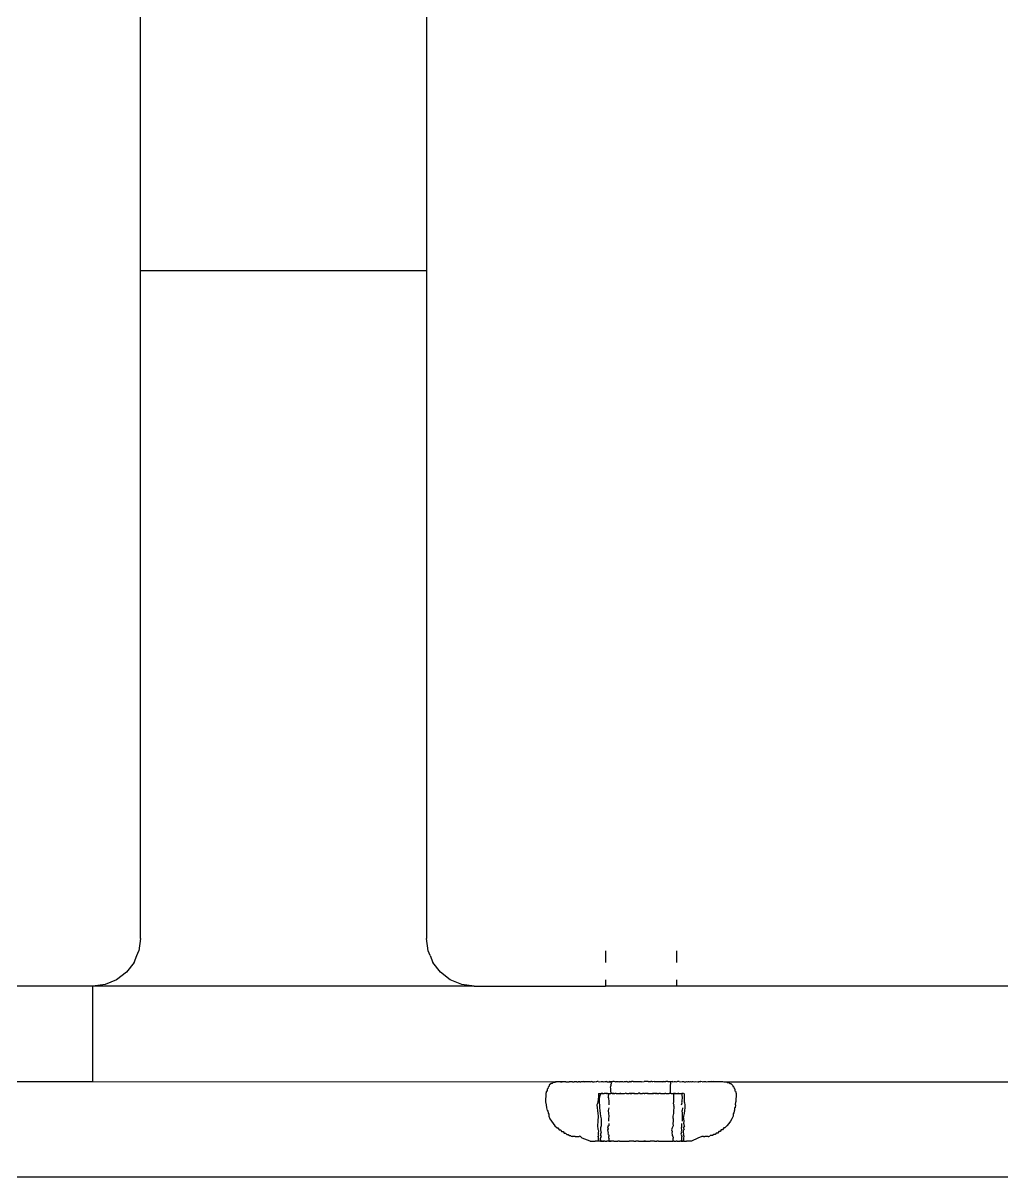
# Model space of a CAD drawing. Header units: millimetres. Extents: x -2916 to 2490, y 92 to 4100.
# Drawn here: x 1555.63 to 1596.7, y 1703.85 to 1752.27 of the extents above; entities that cross this region are included whole.
import ezdxf

# ---------------------------------------------------------------- set-up
doc = ezdxf.new("R2010")
doc.units = ezdxf.units.MM

msp = doc.modelspace()

# ---------------------------------------------------------------- linework, layer by layer
for p, q in [((1560.555, 1751.851), (1560.555, 1752.687)), ((1572.555, 1752.687), (1572.555, 1751.851)), ((1560.555, 1751.039), (1560.555, 1751.851)), ((1572.555, 1751.851), (1572.555, 1751.039)), ((1560.555, 1750.25), (1560.555, 1751.039)), ((1572.555, 1751.039), (1572.555, 1750.25)), ((1560.555, 1749.488), (1560.555, 1750.25)), ((1572.555, 1750.25), (1572.555, 1749.488)), ((1560.555, 1748.754), (1560.555, 1749.488)), ((1572.555, 1749.488), (1572.555, 1748.754)), ((1560.555, 1748.05), (1560.555, 1748.754)), ((1572.555, 1748.754), (1572.555, 1748.05)), ((1560.555, 1747.377), (1560.555, 1748.05)), ((1572.555, 1748.05), (1572.555, 1747.377)), ((1560.555, 1746.736), (1560.555, 1747.377)), ((1572.555, 1747.377), (1572.555, 1746.736)), ((1560.555, 1746.13), (1560.555, 1746.736)), ((1572.555, 1746.736), (1572.555, 1746.13)), ((1560.555, 1745.56), (1560.555, 1746.13)), ((1572.555, 1746.13), (1572.555, 1745.56)), ((1560.555, 1745.026), (1560.555, 1745.56)), ((1572.555, 1745.56), (1572.555, 1745.026)), ((1560.555, 1744.531), (1560.555, 1745.026)), ((1572.555, 1745.026), (1572.555, 1744.531)), ((1560.555, 1744.075), (1560.555, 1744.531)), ((1572.555, 1744.531), (1572.555, 1744.075)), ((1560.555, 1743.659), (1560.555, 1744.075)), ((1572.555, 1744.075), (1572.555, 1743.659)), ((1560.555, 1743.284), (1560.555, 1743.659)), ((1572.555, 1743.659), (1572.555, 1743.284)), ((1560.555, 1742.951), (1560.555, 1743.284)), ((1572.555, 1743.284), (1572.555, 1742.951)), ((1560.555, 1742.662), (1560.555, 1742.951)), ((1560.555, 1742.415), (1560.555, 1742.662)), ((1572.555, 1742.951), (1572.555, 1742.662)), ((1572.555, 1742.662), (1572.555, 1742.415)), ((1560.555, 1742.213), (1560.555, 1742.415)), ((1560.555, 1742.055), (1560.555, 1742.213)), ((1572.555, 1742.415), (1572.555, 1742.213)), ((1572.555, 1742.213), (1572.555, 1742.055)), ((1560.555, 1741.942), (1560.555, 1742.055)), ((1560.555, 1741.874), (1560.555, 1741.942)), ((1572.555, 1741.874), (1560.555, 1741.874)), ((1560.555, 1713.851), (1560.555, 1741.874)), ((1572.555, 1742.055), (1572.555, 1741.942)), ((1572.555, 1741.942), (1572.555, 1741.874)), ((1572.555, 1741.874), (1572.555, 1713.851)), ((1560.555, 1713.851), (1560.487, 1713.334)), ((1572.623, 1713.334), (1572.555, 1713.851)), ((1560.287, 1712.851), (1560.402, 1713.144)), ((1560.402, 1713.144), (1560.487, 1713.334)), ((1572.707, 1713.144), (1572.623, 1713.334)), ((1572.707, 1713.144), (1572.823, 1712.851)), ((1580.064, 1713.334), (1580.064, 1712.851)), ((1583.045, 1713.334), (1583.045, 1712.851)), ((1560.287, 1712.851), (1559.969, 1712.437)), ((1573.14, 1712.437), (1572.823, 1712.851)), ((1559.555, 1712.119), (1559.072, 1711.92)), ((1559.969, 1712.437), (1559.555, 1712.119)), ((1573.555, 1712.119), (1573.14, 1712.437)), ((1574.037, 1711.92), (1573.555, 1712.119)), ((1580.064, 1712.119), (1580.064, 1711.92)), ((1583.045, 1712.119), (1583.045, 1711.92)), ((1558.555, 1711.851), (1533.045, 1711.851)), ((1559.072, 1711.92), (1558.555, 1711.851)), ((1558.555, 1707.851), (1558.555, 1711.851)), ((1574.555, 1711.851), (1558.555, 1711.851)), ((1574.555, 1711.851), (1574.037, 1711.92)), ((1574.555, 1711.851), (1580.064, 1711.851)), ((1580.064, 1711.92), (1580.064, 1711.851)), ((1580.097, 1711.851), (1580.064, 1711.851)), ((1580.153, 1711.851), (1580.097, 1711.851)), ((1580.231, 1711.851), (1580.153, 1711.851)), ((1580.33, 1711.851), (1580.231, 1711.851)), ((1580.448, 1711.851), (1580.33, 1711.851)), ((1580.475, 1711.851), (1580.448, 1711.851)), ((1580.583, 1711.851), (1580.475, 1711.851)), ((1580.614, 1711.851), (1580.583, 1711.851)), ((1580.734, 1711.851), (1580.614, 1711.851)), ((1580.768, 1711.851), (1580.734, 1711.851)), ((1580.898, 1711.851), (1580.768, 1711.851)), ((1580.934, 1711.851), (1580.898, 1711.851)), ((1581.072, 1711.851), (1580.934, 1711.851)), ((1581.11, 1711.851), (1581.072, 1711.851)), ((1581.254, 1711.851), (1581.11, 1711.851)), ((1581.293, 1711.851), (1581.254, 1711.851)), ((1581.441, 1711.851), (1581.293, 1711.851)), ((1581.48, 1711.851), (1581.441, 1711.851)), ((1581.629, 1711.851), (1581.48, 1711.851)), ((1581.669, 1711.851), (1581.629, 1711.851)), ((1581.816, 1711.851), (1581.669, 1711.851)), ((1581.855, 1711.851), (1581.816, 1711.851)), ((1581.999, 1711.851), (1581.855, 1711.851)), ((1582.037, 1711.851), (1581.999, 1711.851)), ((1582.175, 1711.851), (1582.037, 1711.851)), ((1582.211, 1711.851), (1582.175, 1711.851)), ((1582.342, 1711.851), (1582.211, 1711.851)), ((1582.375, 1711.851), (1582.342, 1711.851)), ((1582.495, 1711.851), (1582.375, 1711.851)), ((1582.526, 1711.851), (1582.495, 1711.851)), ((1582.634, 1711.851), (1582.526, 1711.851)), ((1582.662, 1711.851), (1582.634, 1711.851)), ((1582.78, 1711.851), (1582.662, 1711.851)), ((1582.879, 1711.851), (1582.78, 1711.851)), ((1582.957, 1711.851), (1582.879, 1711.851)), ((1583.012, 1711.851), (1582.957, 1711.851)), ((1583.045, 1711.851), (1583.012, 1711.851)), ((1583.045, 1711.92), (1583.045, 1711.851)), ((1608.555, 1711.851), (1583.045, 1711.851)), ((1535.146, 1707.842), (1558.555, 1707.851)), ((1558.555, 1707.851), (1577.963, 1707.842)), ((1577.708, 1707.705), (1577.687, 1707.629)), ((1577.784, 1707.767), (1577.708, 1707.705)), ((1577.824, 1707.767), (1577.784, 1707.767)), ((1577.87, 1707.813), (1577.824, 1707.767)), ((1577.942, 1707.813), (1577.87, 1707.813)), ((1577.963, 1707.842), (1577.942, 1707.813)), ((1578.034, 1707.842), (1577.963, 1707.842)), ((1577.963, 1707.842), (1578.002, 1707.842)), ((1578.034, 1707.842), (1578.002, 1707.842)), ((1578.074, 1707.842), (1578.034, 1707.842)), ((1578.123, 1707.842), (1578.074, 1707.842)), ((1578.18, 1707.842), (1578.123, 1707.842)), ((1578.245, 1707.842), (1578.18, 1707.842)), ((1578.18, 1707.842), (1578.217, 1707.842)), ((1578.217, 1707.842), (1578.245, 1707.842)), ((1578.319, 1707.842), (1578.245, 1707.842)), ((1578.365, 1707.842), (1578.319, 1707.842)), ((1578.4, 1707.842), (1578.365, 1707.842)), ((1578.4, 1707.842), (1578.45, 1707.842)), ((1578.45, 1707.842), (1578.488, 1707.842)), ((1578.488, 1707.842), (1578.543, 1707.842)), ((1578.584, 1707.842), (1578.543, 1707.842)), ((1578.643, 1707.842), (1578.584, 1707.842)), ((1578.687, 1707.842), (1578.643, 1707.842)), ((1578.687, 1707.842), (1578.75, 1707.842)), ((1578.797, 1707.842), (1578.75, 1707.842)), ((1578.864, 1707.842), (1578.797, 1707.842)), ((1578.864, 1707.842), (1578.914, 1707.842)), ((1578.985, 1707.842), (1578.914, 1707.842)), ((1578.985, 1707.842), (1579.037, 1707.842)), ((1579.111, 1707.842), (1579.037, 1707.842)), ((1579.139, 1707.851), (1579.111, 1707.842)), ((1579.166, 1707.842), (1579.111, 1707.842)), ((1579.139, 1707.851), (1579.166, 1707.842)), ((1579.244, 1707.842), (1579.166, 1707.842)), ((1579.301, 1707.842), (1579.244, 1707.842)), ((1579.382, 1707.842), (1579.301, 1707.842)), ((1579.442, 1707.842), (1579.382, 1707.842)), ((1579.442, 1707.842), (1579.476, 1707.851)), ((1579.525, 1707.842), (1579.476, 1707.851)), ((1579.525, 1707.842), (1579.587, 1707.842)), ((1579.587, 1707.842), (1579.64, 1707.851)), ((1579.64, 1707.851), (1579.673, 1707.842)), ((1579.718, 1707.851), (1579.673, 1707.842)), ((1579.765, 1707.851), (1579.718, 1707.851)), ((1579.765, 1707.851), (1579.826, 1707.842)), ((1579.826, 1707.842), (1579.88, 1707.851)), ((1579.88, 1707.851), (1579.95, 1707.851)), ((1579.95, 1707.851), (1579.983, 1707.842)), ((1579.983, 1707.842), (1580.042, 1707.851)), ((1580.042, 1707.851), (1580.071, 1707.849)), ((1580.071, 1707.849), (1580.106, 1707.851)), ((1580.071, 1707.849), (1580.144, 1707.842)), ((1580.144, 1707.842), (1580.106, 1707.851)), ((1580.144, 1707.842), (1580.212, 1707.842)), ((1580.212, 1707.842), (1580.241, 1707.851)), ((1580.212, 1707.842), (1580.28, 1707.846)), ((1580.308, 1707.842), (1580.241, 1707.851)), ((1580.294, 1707.705), (1580.274, 1707.629)), ((1580.28, 1707.846), (1580.308, 1707.842)), ((1580.294, 1707.705), (1580.308, 1707.741)), ((1580.378, 1707.851), (1580.308, 1707.842)), ((1580.308, 1707.842), (1580.34, 1707.851)), ((1580.319, 1707.767), (1580.308, 1707.842)), ((1580.308, 1707.741), (1580.319, 1707.767)), ((1580.34, 1707.851), (1580.378, 1707.851)), ((1580.434, 1707.851), (1580.378, 1707.851)), ((1580.475, 1707.842), (1580.434, 1707.851)), ((1580.475, 1707.842), (1580.517, 1707.851)), ((1580.517, 1707.851), (1580.569, 1707.851)), ((1580.569, 1707.851), (1580.645, 1707.842)), ((1580.569, 1707.851), (1580.598, 1707.851)), ((1580.598, 1707.851), (1580.645, 1707.842)), ((1580.645, 1707.842), (1580.669, 1707.851)), ((1580.645, 1707.842), (1580.71, 1707.851)), ((1580.669, 1707.851), (1580.71, 1707.851)), ((1580.71, 1707.851), (1580.774, 1707.851)), ((1580.774, 1707.851), (1580.816, 1707.842)), ((1580.816, 1707.842), (1580.871, 1707.851)), ((1580.871, 1707.851), (1580.906, 1707.849)), ((1580.906, 1707.849), (1580.944, 1707.851)), ((1580.99, 1707.842), (1580.944, 1707.851)), ((1580.99, 1707.842), (1581.064, 1707.842)), ((1581.089, 1707.851), (1581.064, 1707.842)), ((1581.117, 1707.848), (1581.064, 1707.842)), ((1581.089, 1707.851), (1581.117, 1707.848)), ((1581.117, 1707.848), (1581.179, 1707.851)), ((1581.143, 1707.851), (1581.117, 1707.848)), ((1581.143, 1707.851), (1581.179, 1707.851)), ((1581.235, 1707.851), (1581.179, 1707.851)), ((1581.235, 1707.851), (1581.345, 1707.851)), ((1581.345, 1707.851), (1581.435, 1707.851)), ((1581.435, 1707.851), (1581.514, 1707.851)), ((1581.514, 1707.851), (1581.56, 1707.851)), ((1581.56, 1707.851), (1581.592, 1707.842)), ((1581.592, 1707.842), (1581.685, 1707.851)), ((1581.763, 1707.851), (1581.685, 1707.851)), ((1581.853, 1707.851), (1581.763, 1707.851)), ((1581.853, 1707.851), (1581.931, 1707.851)), ((1581.931, 1707.851), (1581.967, 1707.851)), ((1582.015, 1707.851), (1581.967, 1707.851)), ((1582.015, 1707.851), (1582.046, 1707.842)), ((1582.112, 1707.851), (1582.046, 1707.842)), ((1582.112, 1707.851), (1582.169, 1707.851)), ((1582.169, 1707.851), (1582.238, 1707.851)), ((1582.238, 1707.851), (1582.312, 1707.851)), ((1582.312, 1707.851), (1582.375, 1707.851)), ((1582.375, 1707.851), (1582.44, 1707.851)), ((1582.44, 1707.851), (1582.465, 1707.842)), ((1582.465, 1707.842), (1582.521, 1707.851)), ((1582.495, 1707.851), (1582.465, 1707.842)), ((1582.495, 1707.851), (1582.552, 1707.851)), ((1582.521, 1707.851), (1582.552, 1707.851)), ((1582.552, 1707.851), (1582.599, 1707.851)), ((1582.645, 1707.851), (1582.599, 1707.851)), ((1582.683, 1707.851), (1582.645, 1707.851)), ((1582.683, 1707.851), (1582.745, 1707.851)), ((1582.745, 1707.851), (1582.818, 1707.851)), ((1582.745, 1707.851), (1582.786, 1707.851)), ((1582.786, 1707.851), (1582.818, 1707.851)), ((1582.786, 1707.851), (1582.791, 1707.767)), ((1582.791, 1707.767), (1582.786, 1707.705)), ((1582.786, 1707.705), (1582.786, 1707.629)), ((1582.818, 1707.851), (1582.868, 1707.851)), ((1582.897, 1707.842), (1582.868, 1707.851)), ((1582.897, 1707.842), (1582.954, 1707.851)), ((1582.954, 1707.851), (1583.003, 1707.851)), ((1583.003, 1707.851), (1583.059, 1707.842)), ((1583.087, 1707.851), (1583.059, 1707.842)), ((1583.135, 1707.851), (1583.087, 1707.851)), ((1583.164, 1707.851), (1583.135, 1707.851)), ((1583.164, 1707.851), (1583.218, 1707.842)), ((1583.218, 1707.842), (1583.279, 1707.851)), ((1583.279, 1707.851), (1583.307, 1707.849)), ((1583.307, 1707.849), (1583.345, 1707.851)), ((1583.307, 1707.849), (1583.372, 1707.842)), ((1583.345, 1707.851), (1583.372, 1707.842)), ((1583.372, 1707.842), (1583.436, 1707.842)), ((1583.436, 1707.842), (1583.469, 1707.851)), ((1583.469, 1707.851), (1583.522, 1707.842)), ((1583.584, 1707.842), (1583.522, 1707.842)), ((1583.584, 1707.842), (1583.634, 1707.851)), ((1583.634, 1707.851), (1583.668, 1707.842)), ((1583.668, 1707.842), (1583.707, 1707.851)), ((1583.707, 1707.851), (1583.75, 1707.851)), ((1583.75, 1707.851), (1583.808, 1707.842)), ((1583.808, 1707.842), (1583.862, 1707.851)), ((1583.862, 1707.851), (1583.943, 1707.842)), ((1583.943, 1707.842), (1583.97, 1707.851)), ((1583.943, 1707.842), (1583.998, 1707.842)), ((1583.97, 1707.851), (1583.998, 1707.842)), ((1584.036, 1707.851), (1583.998, 1707.842)), ((1584.036, 1707.851), (1584.074, 1707.851)), ((1584.125, 1707.842), (1584.074, 1707.851)), ((1584.125, 1707.842), (1584.174, 1707.851)), ((1584.174, 1707.851), (1584.234, 1707.851)), ((1584.234, 1707.851), (1584.269, 1707.851)), ((1584.269, 1707.851), (1584.312, 1707.842)), ((1584.312, 1707.842), (1584.359, 1707.851)), ((1584.359, 1707.851), (1584.444, 1707.851)), ((1584.444, 1707.851), (1584.495, 1707.851)), ((1584.495, 1707.851), (1584.524, 1707.851)), ((1584.566, 1707.842), (1584.495, 1707.851)), ((1584.524, 1707.851), (1584.599, 1707.851)), ((1584.599, 1707.851), (1584.566, 1707.842)), ((1584.599, 1707.851), (1584.669, 1707.851)), ((1584.669, 1707.851), (1584.733, 1707.851)), ((1584.733, 1707.851), (1584.792, 1707.851)), ((1584.792, 1707.851), (1584.844, 1707.851)), ((1584.844, 1707.851), (1584.892, 1707.851)), ((1584.892, 1707.851), (1584.933, 1707.851)), ((1584.933, 1707.851), (1584.968, 1707.851)), ((1584.968, 1707.851), (1584.998, 1707.851)), ((1584.968, 1707.851), (1585.035, 1707.842)), ((1585.035, 1707.842), (1585.076, 1707.842)), ((1585.076, 1707.842), (1585.108, 1707.842)), ((1585.076, 1707.842), (1585.146, 1707.842)), ((1585.108, 1707.842), (1585.146, 1707.842)), ((1585.146, 1707.842), (1585.167, 1707.813)), ((1585.146, 1707.842), (1627.963, 1707.842)), ((1585.167, 1707.813), (1585.239, 1707.813)), ((1585.239, 1707.813), (1585.286, 1707.767)), ((1585.286, 1707.767), (1585.326, 1707.767)), ((1585.326, 1707.767), (1585.401, 1707.705)), ((1585.401, 1707.705), (1585.422, 1707.629)), ((1577.558, 1707.351), (1577.555, 1706.999)), ((1577.588, 1707.449), (1577.558, 1707.351)), ((1577.588, 1707.449), (1577.614, 1707.449)), ((1577.616, 1707.543), (1577.614, 1707.449)), ((1577.616, 1707.543), (1577.642, 1707.543)), ((1577.662, 1707.629), (1577.642, 1707.543)), ((1577.662, 1707.629), (1577.687, 1707.629)), ((1579.768, 1707.225), (1579.749, 1706.999)), ((1579.768, 1707.351), (1579.803, 1707.351)), ((1579.768, 1707.351), (1579.768, 1707.225)), ((1579.803, 1707.351), (1579.856, 1707.351)), ((1579.856, 1707.351), (1579.803, 1707.153)), ((1579.856, 1707.351), (1579.925, 1707.351)), ((1579.856, 1707.351), (1579.887, 1707.351)), ((1579.961, 1707.351), (1579.887, 1707.351)), ((1579.887, 1707.351), (1579.925, 1707.351)), ((1579.925, 1707.351), (1579.961, 1707.351)), ((1579.961, 1707.351), (1580.012, 1707.351)), ((1580.077, 1707.351), (1580.012, 1707.351)), ((1580.049, 1707.351), (1580.012, 1707.351)), ((1580.104, 1707.351), (1580.049, 1707.351)), ((1580.147, 1707.351), (1580.077, 1707.351)), ((1580.104, 1707.351), (1580.077, 1707.351)), ((1580.104, 1707.351), (1580.147, 1707.351)), ((1580.147, 1707.351), (1580.19, 1707.351)), ((1580.19, 1707.351), (1580.184, 1707.193)), ((1580.19, 1707.351), (1580.241, 1707.351)), ((1580.241, 1707.351), (1580.285, 1707.351)), ((1580.294, 1707.543), (1580.274, 1707.629)), ((1580.285, 1707.351), (1580.311, 1707.384)), ((1580.348, 1707.351), (1580.285, 1707.351)), ((1580.29, 1707.449), (1580.294, 1707.543)), ((1580.311, 1707.384), (1580.29, 1707.449)), ((1580.348, 1707.351), (1580.311, 1707.351)), ((1580.424, 1707.351), (1580.348, 1707.351)), ((1580.348, 1707.351), (1580.38, 1707.351)), ((1580.38, 1707.351), (1580.424, 1707.351)), ((1580.424, 1707.351), (1580.464, 1707.351)), ((1580.521, 1707.351), (1580.464, 1707.351)), ((1580.521, 1707.351), (1580.565, 1707.351)), ((1580.565, 1707.351), (1580.614, 1707.351)), ((1580.614, 1707.351), (1580.662, 1707.351)), ((1580.708, 1707.351), (1580.662, 1707.351)), ((1580.662, 1707.351), (1580.735, 1707.351)), ((1580.708, 1707.351), (1580.778, 1707.351)), ((1580.735, 1707.351), (1580.805, 1707.351)), ((1580.778, 1707.351), (1580.805, 1707.351)), ((1580.805, 1707.351), (1580.871, 1707.351)), ((1580.871, 1707.351), (1580.902, 1707.373)), ((1580.949, 1707.351), (1580.902, 1707.373)), ((1580.949, 1707.351), (1581.02, 1707.351)), ((1581.02, 1707.351), (1581.061, 1707.351)), ((1581.109, 1707.351), (1581.061, 1707.351)), ((1581.109, 1707.351), (1581.145, 1707.351)), ((1581.179, 1707.351), (1581.109, 1707.351)), ((1581.145, 1707.351), (1581.179, 1707.351)), ((1581.224, 1707.351), (1581.179, 1707.351)), ((1581.258, 1707.351), (1581.224, 1707.351)), ((1581.258, 1707.351), (1581.314, 1707.351)), ((1581.286, 1707.351), (1581.258, 1707.351)), ((1581.314, 1707.351), (1581.385, 1707.351)), ((1581.385, 1707.351), (1581.432, 1707.351)), ((1581.471, 1707.375), (1581.432, 1707.351)), ((1581.514, 1707.351), (1581.471, 1707.375)), ((1581.514, 1707.351), (1581.578, 1707.351)), ((1581.578, 1707.351), (1581.617, 1707.351)), ((1581.685, 1707.351), (1581.617, 1707.351)), ((1581.685, 1707.351), (1581.724, 1707.351)), ((1581.798, 1707.351), (1581.724, 1707.351)), ((1581.765, 1707.351), (1581.724, 1707.351)), ((1581.824, 1707.351), (1581.765, 1707.351)), ((1581.853, 1707.351), (1581.798, 1707.351)), ((1581.824, 1707.351), (1581.798, 1707.351)), ((1581.824, 1707.351), (1581.853, 1707.351)), ((1581.853, 1707.351), (1581.886, 1707.351)), ((1581.886, 1707.351), (1581.943, 1707.351)), ((1581.943, 1707.351), (1582.015, 1707.351)), ((1582.015, 1707.351), (1582.084, 1707.351)), ((1582.084, 1707.351), (1582.045, 1707.351)), ((1582.114, 1707.351), (1582.084, 1707.351)), ((1582.169, 1707.351), (1582.114, 1707.351)), ((1582.238, 1707.351), (1582.169, 1707.351)), ((1582.169, 1707.351), (1582.21, 1707.351)), ((1582.238, 1707.351), (1582.21, 1707.351)), ((1582.238, 1707.351), (1582.312, 1707.351)), ((1582.375, 1707.351), (1582.312, 1707.351)), ((1582.375, 1707.351), (1582.44, 1707.351)), ((1582.44, 1707.351), (1582.495, 1707.351)), ((1582.495, 1707.351), (1582.552, 1707.351)), ((1582.599, 1707.351), (1582.552, 1707.351)), ((1582.599, 1707.351), (1582.683, 1707.351)), ((1582.683, 1707.351), (1582.745, 1707.351)), ((1582.786, 1707.351), (1582.745, 1707.351)), ((1582.786, 1707.629), (1582.786, 1707.543)), ((1582.786, 1707.543), (1582.786, 1707.449)), ((1582.786, 1707.449), (1582.786, 1707.384)), ((1582.786, 1707.384), (1582.786, 1707.351)), ((1582.824, 1707.351), (1582.786, 1707.351)), ((1582.824, 1707.351), (1582.868, 1707.351)), ((1582.868, 1707.351), (1582.919, 1707.351)), ((1582.919, 1707.351), (1582.917, 1707.129)), ((1582.962, 1707.351), (1582.919, 1707.351)), ((1582.962, 1707.351), (1583.032, 1707.351)), ((1583.005, 1707.351), (1582.962, 1707.351)), ((1583.005, 1707.351), (1583.06, 1707.351)), ((1583.005, 1707.351), (1583.032, 1707.351)), ((1583.032, 1707.351), (1583.098, 1707.351)), ((1583.06, 1707.351), (1583.098, 1707.351)), ((1583.14, 1707.351), (1583.098, 1707.351)), ((1583.098, 1707.351), (1583.168, 1707.351)), ((1583.14, 1707.351), (1583.168, 1707.351)), ((1583.168, 1707.351), (1583.232, 1707.351)), ((1583.232, 1707.351), (1583.273, 1707.351)), ((1583.273, 1707.351), (1583.27, 1707.252)), ((1583.27, 1707.252), (1583.28, 1707.225)), ((1583.335, 1707.351), (1583.273, 1707.351)), ((1583.28, 1707.225), (1583.273, 1706.999)), ((1583.363, 1707.351), (1583.368, 1706.999)), ((1585.447, 1707.629), (1585.422, 1707.629)), ((1585.447, 1707.629), (1585.468, 1707.543)), ((1585.493, 1707.543), (1585.468, 1707.543)), ((1585.493, 1707.543), (1585.496, 1707.449)), ((1585.522, 1707.449), (1585.496, 1707.449)), ((1585.522, 1707.449), (1585.555, 1707.351)), ((1585.555, 1707.351), (1585.542, 1706.999)), ((1577.555, 1706.999), (1577.583, 1706.877)), ((1577.583, 1706.877), (1577.598, 1706.755)), ((1577.598, 1706.755), (1577.623, 1706.636)), ((1579.726, 1706.931), (1579.708, 1706.877)), ((1579.708, 1706.877), (1579.715, 1706.755)), ((1579.715, 1706.755), (1579.726, 1706.636)), ((1579.749, 1706.999), (1579.726, 1706.931)), ((1579.803, 1707.153), (1579.803, 1706.999)), ((1579.803, 1706.999), (1579.803, 1706.945)), ((1579.803, 1706.945), (1579.809, 1706.877)), ((1579.809, 1706.877), (1579.816, 1706.755)), ((1579.816, 1706.755), (1579.827, 1706.636)), ((1580.197, 1707.167), (1580.184, 1707.193)), ((1580.207, 1706.755), (1580.184, 1706.636)), ((1580.197, 1707.167), (1580.203, 1706.999)), ((1580.203, 1706.999), (1580.21, 1706.921)), ((1580.21, 1706.921), (1580.207, 1706.877)), ((1582.917, 1706.999), (1582.909, 1706.93)), ((1582.909, 1706.93), (1582.939, 1706.877)), ((1582.939, 1706.877), (1582.915, 1706.84)), ((1582.915, 1706.84), (1582.937, 1706.825)), ((1582.917, 1707.129), (1582.917, 1706.999)), ((1582.934, 1706.755), (1582.926, 1706.636)), ((1582.937, 1706.825), (1582.934, 1706.755)), ((1583.257, 1706.877), (1583.28, 1706.967)), ((1583.28, 1706.967), (1583.273, 1706.999)), ((1583.293, 1706.755), (1583.283, 1706.636)), ((1583.368, 1706.999), (1583.377, 1706.967)), ((1583.377, 1706.967), (1583.401, 1706.877)), ((1583.394, 1706.755), (1583.383, 1706.636)), ((1583.401, 1706.877), (1583.394, 1706.755)), ((1585.511, 1706.755), (1585.485, 1706.755)), ((1585.485, 1706.755), (1585.487, 1706.636)), ((1585.526, 1706.877), (1585.511, 1706.755)), ((1585.526, 1706.877), (1585.542, 1706.999)), ((1577.623, 1706.636), (1577.648, 1706.636)), ((1577.648, 1706.636), (1577.657, 1706.518)), ((1577.657, 1706.518), (1577.683, 1706.518)), ((1577.683, 1706.518), (1577.685, 1706.404)), ((1577.685, 1706.404), (1577.738, 1706.294)), ((1577.738, 1706.294), (1577.8, 1706.188)), ((1579.726, 1706.636), (1579.742, 1706.518)), ((1579.742, 1706.518), (1579.763, 1706.404)), ((1579.763, 1706.404), (1579.747, 1706.188)), ((1579.827, 1706.636), (1579.842, 1706.518)), ((1579.842, 1706.518), (1579.861, 1706.404)), ((1579.861, 1706.404), (1579.884, 1706.294)), ((1579.884, 1706.294), (1579.887, 1706.088)), ((1580.184, 1706.636), (1580.196, 1706.518)), ((1580.194, 1706.294), (1580.19, 1706.188)), ((1580.211, 1706.404), (1580.194, 1706.294)), ((1580.196, 1706.518), (1580.211, 1706.404)), ((1582.898, 1706.404), (1582.887, 1706.335)), ((1582.887, 1706.335), (1582.912, 1706.294)), ((1582.914, 1706.518), (1582.898, 1706.404)), ((1582.912, 1706.294), (1582.911, 1706.188)), ((1582.926, 1706.636), (1582.914, 1706.518)), ((1583.293, 1706.518), (1583.283, 1706.636)), ((1583.293, 1706.404), (1583.293, 1706.518)), ((1583.293, 1706.294), (1583.293, 1706.404)), ((1583.294, 1706.188), (1583.293, 1706.294)), ((1583.347, 1706.404), (1583.335, 1706.352)), ((1583.36, 1706.294), (1583.335, 1706.352)), ((1583.367, 1706.518), (1583.347, 1706.404)), ((1583.362, 1706.188), (1583.36, 1706.294)), ((1583.383, 1706.636), (1583.367, 1706.518)), ((1585.372, 1706.294), (1585.31, 1706.188)), ((1585.425, 1706.404), (1585.372, 1706.294)), ((1585.427, 1706.518), (1585.425, 1706.404)), ((1585.452, 1706.518), (1585.427, 1706.518)), ((1585.461, 1706.636), (1585.452, 1706.518)), ((1585.487, 1706.636), (1585.461, 1706.636)), ((1577.8, 1706.188), (1577.87, 1706.088)), ((1577.87, 1706.088), (1577.948, 1705.994)), ((1577.948, 1705.994), (1578.034, 1705.906)), ((1578.034, 1705.906), (1578.071, 1705.906)), ((1578.071, 1705.906), (1578.126, 1705.826)), ((1578.126, 1705.826), (1578.163, 1705.826)), ((1578.163, 1705.826), (1578.193, 1705.826)), ((1578.193, 1705.826), (1578.225, 1705.754)), ((1579.747, 1706.188), (1579.729, 1705.994)), ((1579.729, 1705.994), (1579.744, 1705.85)), ((1579.744, 1705.85), (1579.759, 1705.826)), ((1579.759, 1705.826), (1579.768, 1705.778)), ((1579.768, 1705.778), (1579.762, 1705.716)), ((1579.86, 1705.906), (1579.856, 1705.826)), ((1579.856, 1705.826), (1579.869, 1705.754)), ((1579.885, 1705.994), (1579.86, 1705.906)), ((1579.887, 1706.088), (1579.885, 1705.994)), ((1580.185, 1705.876), (1580.152, 1705.826)), ((1580.152, 1705.826), (1580.16, 1705.754)), ((1580.181, 1705.994), (1580.155, 1705.948)), ((1580.155, 1705.948), (1580.171, 1705.906)), ((1580.171, 1705.906), (1580.185, 1705.876)), ((1580.181, 1705.994), (1580.207, 1705.994)), ((1580.207, 1706.088), (1580.207, 1705.994)), ((1582.871, 1705.906), (1582.836, 1705.826)), ((1582.836, 1705.826), (1582.863, 1705.754)), ((1582.894, 1705.969), (1582.871, 1705.906)), ((1582.911, 1706.188), (1582.892, 1706.088)), ((1582.892, 1706.088), (1582.903, 1705.994)), ((1582.903, 1705.994), (1582.894, 1705.969)), ((1583.261, 1705.785), (1583.24, 1705.754)), ((1583.261, 1705.931), (1583.249, 1705.906)), ((1583.249, 1705.906), (1583.261, 1705.826)), ((1583.261, 1706.088), (1583.261, 1705.931)), ((1583.261, 1705.826), (1583.261, 1705.785)), ((1583.33, 1705.754), (1583.341, 1705.778)), ((1583.359, 1705.952), (1583.337, 1705.906)), ((1583.365, 1705.85), (1583.337, 1705.906)), ((1583.341, 1705.778), (1583.351, 1705.826)), ((1583.365, 1705.85), (1583.351, 1705.826)), ((1583.38, 1705.994), (1583.359, 1705.952)), ((1583.36, 1706.088), (1583.362, 1706.188)), ((1583.38, 1705.994), (1583.36, 1706.088)), ((1584.916, 1705.826), (1584.885, 1705.754)), ((1584.947, 1705.826), (1584.916, 1705.826)), ((1584.983, 1705.826), (1584.947, 1705.826)), ((1585.038, 1705.906), (1584.983, 1705.826)), ((1585.076, 1705.906), (1585.038, 1705.906)), ((1585.161, 1705.994), (1585.076, 1705.906)), ((1585.239, 1706.088), (1585.161, 1705.994)), ((1585.31, 1706.188), (1585.239, 1706.088)), ((1578.225, 1705.754), (1578.26, 1705.754)), ((1578.26, 1705.754), (1578.29, 1705.754)), ((1578.29, 1705.754), (1578.329, 1705.69)), ((1578.329, 1705.69), (1578.363, 1705.69)), ((1578.363, 1705.69), (1578.392, 1705.69)), ((1578.392, 1705.69), (1578.438, 1705.634)), ((1578.438, 1705.634), (1578.499, 1705.634)), ((1578.499, 1705.634), (1578.551, 1705.588)), ((1578.551, 1705.588), (1578.61, 1705.588)), ((1578.61, 1705.588), (1578.628, 1705.568)), ((1578.628, 1705.568), (1578.666, 1705.551)), ((1578.723, 1705.551), (1578.666, 1705.551)), ((1578.796, 1705.551), (1578.723, 1705.551)), ((1578.796, 1705.551), (1578.842, 1705.551)), ((1578.842, 1705.551), (1578.896, 1705.551)), ((1578.896, 1705.551), (1578.956, 1705.551)), ((1578.995, 1705.556), (1578.956, 1705.551)), ((1579.022, 1705.551), (1578.995, 1705.556)), ((1579.095, 1705.472), (1579.022, 1705.551)), ((1579.429, 1705.351), (1579.095, 1705.472)), ((1579.429, 1705.351), (1579.639, 1705.351)), ((1579.768, 1705.351), (1579.639, 1705.351)), ((1579.762, 1705.716), (1579.768, 1705.69)), ((1579.763, 1705.551), (1579.787, 1705.588)), ((1579.768, 1705.51), (1579.763, 1705.551)), ((1579.768, 1705.624), (1579.768, 1705.69)), ((1579.787, 1705.588), (1579.768, 1705.624)), ((1579.768, 1705.461), (1579.768, 1705.51)), ((1579.768, 1705.396), (1579.768, 1705.461)), ((1579.768, 1705.351), (1579.768, 1705.396)), ((1579.803, 1705.351), (1579.768, 1705.351)), ((1579.856, 1705.351), (1579.803, 1705.351)), ((1579.865, 1705.69), (1579.856, 1705.641)), ((1579.856, 1705.641), (1579.857, 1705.588)), ((1579.879, 1705.551), (1579.856, 1705.509)), ((1579.856, 1705.509), (1579.856, 1705.478)), ((1579.856, 1705.404), (1579.856, 1705.478)), ((1579.856, 1705.404), (1579.856, 1705.351)), ((1579.925, 1705.351), (1579.856, 1705.351)), ((1579.856, 1705.351), (1579.887, 1705.351)), ((1579.857, 1705.588), (1579.879, 1705.551)), ((1579.887, 1705.732), (1579.865, 1705.69)), ((1579.869, 1705.754), (1579.887, 1705.732)), ((1579.887, 1705.351), (1579.961, 1705.351)), ((1579.887, 1705.351), (1579.925, 1705.351)), ((1579.925, 1705.351), (1579.996, 1705.351)), ((1579.925, 1705.351), (1579.961, 1705.351)), ((1580.036, 1705.351), (1579.961, 1705.351)), ((1580.036, 1705.351), (1579.996, 1705.351)), ((1580.036, 1705.351), (1580.073, 1705.351)), ((1580.073, 1705.351), (1580.12, 1705.351)), ((1580.153, 1705.351), (1580.12, 1705.351)), ((1580.204, 1705.351), (1580.153, 1705.351)), ((1580.16, 1705.754), (1580.173, 1705.69)), ((1580.173, 1705.69), (1580.172, 1705.656)), ((1580.172, 1705.656), (1580.191, 1705.634)), ((1580.191, 1705.634), (1580.205, 1705.588)), ((1580.208, 1705.562), (1580.198, 1705.518)), ((1580.198, 1705.518), (1580.199, 1705.483)), ((1580.199, 1705.483), (1580.224, 1705.474)), ((1580.224, 1705.474), (1580.201, 1705.447)), ((1580.201, 1705.447), (1580.202, 1705.411)), ((1580.202, 1705.411), (1580.204, 1705.351)), ((1580.204, 1705.351), (1580.232, 1705.351)), ((1580.258, 1705.351), (1580.204, 1705.351)), ((1580.205, 1705.588), (1580.208, 1705.562)), ((1580.232, 1705.351), (1580.307, 1705.351)), ((1580.307, 1705.351), (1580.258, 1705.351)), ((1580.348, 1705.351), (1580.307, 1705.351)), ((1580.422, 1705.351), (1580.348, 1705.351)), ((1580.387, 1705.351), (1580.348, 1705.351)), ((1580.422, 1705.351), (1580.387, 1705.351)), ((1580.422, 1705.351), (1580.54, 1705.351)), ((1580.54, 1705.351), (1580.582, 1705.351)), ((1580.656, 1705.351), (1580.582, 1705.351)), ((1580.656, 1705.351), (1580.789, 1705.351)), ((1580.789, 1705.351), (1580.864, 1705.351)), ((1580.864, 1705.351), (1580.891, 1705.351)), ((1580.891, 1705.351), (1580.948, 1705.351)), ((1580.948, 1705.351), (1581.003, 1705.351)), ((1581.003, 1705.351), (1581.061, 1705.351)), ((1581.109, 1705.351), (1581.061, 1705.351)), ((1581.145, 1705.351), (1581.109, 1705.351)), ((1581.196, 1705.351), (1581.145, 1705.351)), ((1581.258, 1705.351), (1581.196, 1705.351)), ((1581.224, 1705.351), (1581.196, 1705.351)), ((1581.258, 1705.351), (1581.224, 1705.351)), ((1581.258, 1705.351), (1581.337, 1705.351)), ((1581.37, 1705.351), (1581.337, 1705.351)), ((1581.448, 1705.351), (1581.37, 1705.351)), ((1581.448, 1705.351), (1581.513, 1705.351)), ((1581.513, 1705.351), (1581.599, 1705.351)), ((1581.599, 1705.351), (1581.673, 1705.351)), ((1581.673, 1705.351), (1581.746, 1705.351)), ((1581.709, 1705.351), (1581.673, 1705.351)), ((1581.746, 1705.351), (1581.709, 1705.351)), ((1581.746, 1705.351), (1581.799, 1705.351)), ((1581.799, 1705.351), (1581.834, 1705.351)), ((1581.834, 1705.351), (1581.897, 1705.351)), ((1581.897, 1705.351), (1581.943, 1705.351)), ((1581.991, 1705.351), (1581.943, 1705.351)), ((1582.02, 1705.351), (1581.991, 1705.351)), ((1582.084, 1705.351), (1582.02, 1705.351)), ((1582.118, 1705.351), (1582.084, 1705.351)), ((1582.118, 1705.351), (1582.218, 1705.351)), ((1582.293, 1705.351), (1582.218, 1705.351)), ((1582.293, 1705.351), (1582.332, 1705.351)), ((1582.332, 1705.351), (1582.387, 1705.351)), ((1582.387, 1705.351), (1582.449, 1705.351)), ((1582.449, 1705.351), (1582.488, 1705.351)), ((1582.488, 1705.351), (1582.538, 1705.351)), ((1582.538, 1705.351), (1582.593, 1705.351)), ((1582.538, 1705.351), (1582.566, 1705.351)), ((1582.566, 1705.351), (1582.593, 1705.351)), ((1582.593, 1705.351), (1582.699, 1705.351)), ((1582.699, 1705.351), (1582.761, 1705.351)), ((1582.699, 1705.351), (1582.732, 1705.351)), ((1582.732, 1705.351), (1582.802, 1705.351)), ((1582.761, 1705.351), (1582.802, 1705.351)), ((1582.802, 1705.351), (1582.851, 1705.351)), ((1582.851, 1705.351), (1582.905, 1705.351)), ((1582.863, 1705.754), (1582.854, 1705.69)), ((1582.854, 1705.69), (1582.86, 1705.634)), ((1582.86, 1705.634), (1582.869, 1705.588)), ((1582.869, 1705.588), (1582.888, 1705.551)), ((1582.888, 1705.551), (1582.906, 1705.506)), ((1582.905, 1705.351), (1582.906, 1705.475)), ((1582.943, 1705.351), (1582.905, 1705.351)), ((1582.906, 1705.506), (1582.906, 1705.475)), ((1582.943, 1705.351), (1582.989, 1705.351)), ((1582.989, 1705.351), (1583.032, 1705.351)), ((1583.073, 1705.351), (1583.032, 1705.351)), ((1583.073, 1705.351), (1583.148, 1705.351)), ((1583.073, 1705.351), (1583.113, 1705.351)), ((1583.113, 1705.351), (1583.181, 1705.351)), ((1583.148, 1705.351), (1583.181, 1705.351)), ((1583.224, 1705.351), (1583.181, 1705.351)), ((1583.245, 1705.69), (1583.223, 1705.644)), ((1583.223, 1705.644), (1583.252, 1705.588)), ((1583.224, 1705.351), (1583.262, 1705.351)), ((1583.224, 1705.351), (1583.287, 1705.351)), ((1583.24, 1705.754), (1583.261, 1705.709)), ((1583.261, 1705.709), (1583.245, 1705.69)), ((1583.252, 1705.588), (1583.276, 1705.551)), ((1583.276, 1705.551), (1583.261, 1705.504)), ((1583.261, 1705.504), (1583.261, 1705.412)), ((1583.261, 1705.412), (1583.262, 1705.351)), ((1583.262, 1705.351), (1583.287, 1705.351)), ((1583.287, 1705.351), (1583.331, 1705.351)), ((1583.357, 1705.351), (1583.287, 1705.351)), ((1583.347, 1705.716), (1583.33, 1705.754)), ((1583.346, 1705.634), (1583.351, 1705.666)), ((1583.347, 1705.606), (1583.346, 1705.634)), ((1583.351, 1705.666), (1583.347, 1705.716)), ((1583.372, 1705.588), (1583.347, 1705.606)), ((1583.349, 1705.569), (1583.372, 1705.588)), ((1583.373, 1705.551), (1583.349, 1705.569)), ((1583.352, 1705.487), (1583.373, 1705.551)), ((1583.354, 1705.442), (1583.352, 1705.487)), ((1583.355, 1705.407), (1583.354, 1705.442)), ((1583.357, 1705.351), (1583.355, 1705.407)), ((1583.357, 1705.351), (1583.471, 1705.351)), ((1583.681, 1705.351), (1583.471, 1705.351)), ((1583.94, 1705.474), (1583.681, 1705.351)), ((1584.113, 1705.551), (1583.94, 1705.474)), ((1584.178, 1705.551), (1584.113, 1705.551)), ((1584.178, 1705.551), (1584.236, 1705.551)), ((1584.287, 1705.551), (1584.236, 1705.551)), ((1584.332, 1705.551), (1584.287, 1705.551)), ((1584.369, 1705.551), (1584.332, 1705.551)), ((1584.369, 1705.551), (1584.399, 1705.551)), ((1584.399, 1705.551), (1584.449, 1705.56)), ((1584.466, 1705.588), (1584.449, 1705.56)), ((1584.499, 1705.588), (1584.466, 1705.588)), ((1584.558, 1705.588), (1584.499, 1705.588)), ((1584.61, 1705.634), (1584.558, 1705.588)), ((1584.671, 1705.634), (1584.61, 1705.634)), ((1584.717, 1705.69), (1584.671, 1705.634)), ((1584.746, 1705.69), (1584.717, 1705.69)), ((1584.78, 1705.69), (1584.746, 1705.69)), ((1584.82, 1705.754), (1584.78, 1705.69)), ((1584.849, 1705.754), (1584.82, 1705.754)), ((1584.885, 1705.754), (1584.849, 1705.754)), ((1528.996, 1703.851), (1652.555, 1703.851))]:
    msp.add_line(p, q)

doc.saveas('drawing.dxf')
